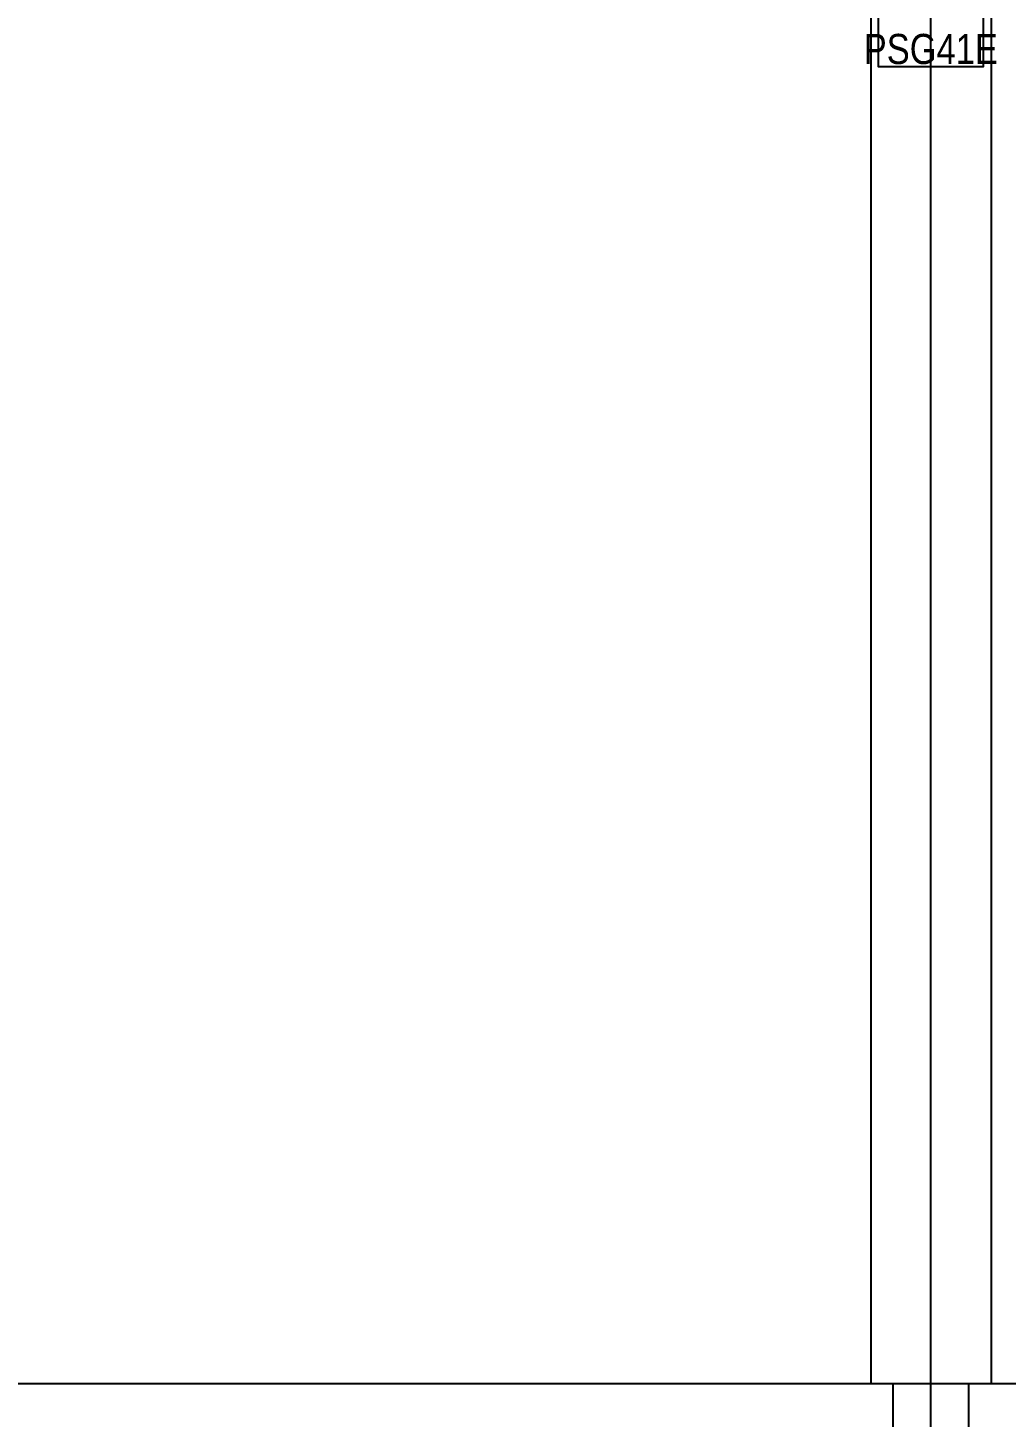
# Model space of a CAD drawing. Header units: millimetres. Extents: x 4754612 to 5801174, y 2368242 to 2777223.
# Drawn here: x 4998716 to 5005216, y 2451018 to 2460251 of the extents above; entities that cross this region are included whole.
import ezdxf
from ezdxf.enums import TextEntityAlignment as Align

# ---------------------------------------------------------------- set-up
doc = ezdxf.new("R2010")
doc.units = ezdxf.units.MM
doc.header["$LTSCALE"] = 1000
doc.linetypes.add('CEN', pattern=[6.2, 6, -0.1, 0, -0.1])
for name, color, linetype in [('A-ELE-8', 8, 'Continuous'), ('A-중심선', 10, 'CEN'), ('CON', 2, 'Continuous')]:
    doc.layers.add(name, color=color, linetype=linetype)
doc.layers.add('Guide-line', color=151, linetype='Continuous', plot=False)
doc.styles.add('A.NARROW', font='ARIALN.TTF')

msp = doc.modelspace()

# ---------------------------------------------------------------- linework, layer by layer
at = {"layer": 'A-ELE-8'}
for p, q in [((5004315.782, 2460553.44), (5004315.782, 2451243.44)), ((5005115.782, 2460553.44), (5005115.782, 2451243.44))]:
    msp.add_line(p, q, dxfattribs=at)
at = {"layer": 'A-중심선', "ltscale": 5}
for p, q in [((5004715.782, 2403989.231), (5004715.782, 2488921.61)), ((4863973.343, 2451243.44), (5174125.782, 2451243.44))]:
    msp.add_line(p, q, dxfattribs=at)
at = {"layer": 'CON'}
msp.add_line((4905615.782, 2451243.44), (5059815.782, 2451243.44), dxfattribs=at)
for points in [[(5004365.782, 2460553.44), (5004365.782, 2459993.44), (5005065.782, 2459993.44), (5005065.782, 2460553.44), (5004965.782, 2460553.44), (5004965.782, 2460993.44), (5004465.782, 2460993.44), (5004465.782, 2460553.44)], [(5004365.782, 2450143.44), (5004365.782, 2450803.44), (5004465.782, 2450803.44), (5004465.782, 2451243.44), (5004965.782, 2451243.44), (5004965.782, 2450803.44), (5005065.782, 2450803.44), (5005065.782, 2450143.44)]]:
    msp.add_lwpolyline(points, close=True, dxfattribs=at)

# ---------------------------------------------------------------- texts
at = {"layer": 'Guide-line', "style": 'A.NARROW'}
msp.add_text('PSG41E', height=200, dxfattribs=at).set_placement((5004269.309, 2460110.004, 0), align=Align.MIDDLE_LEFT)

doc.saveas('drawing.dxf')
